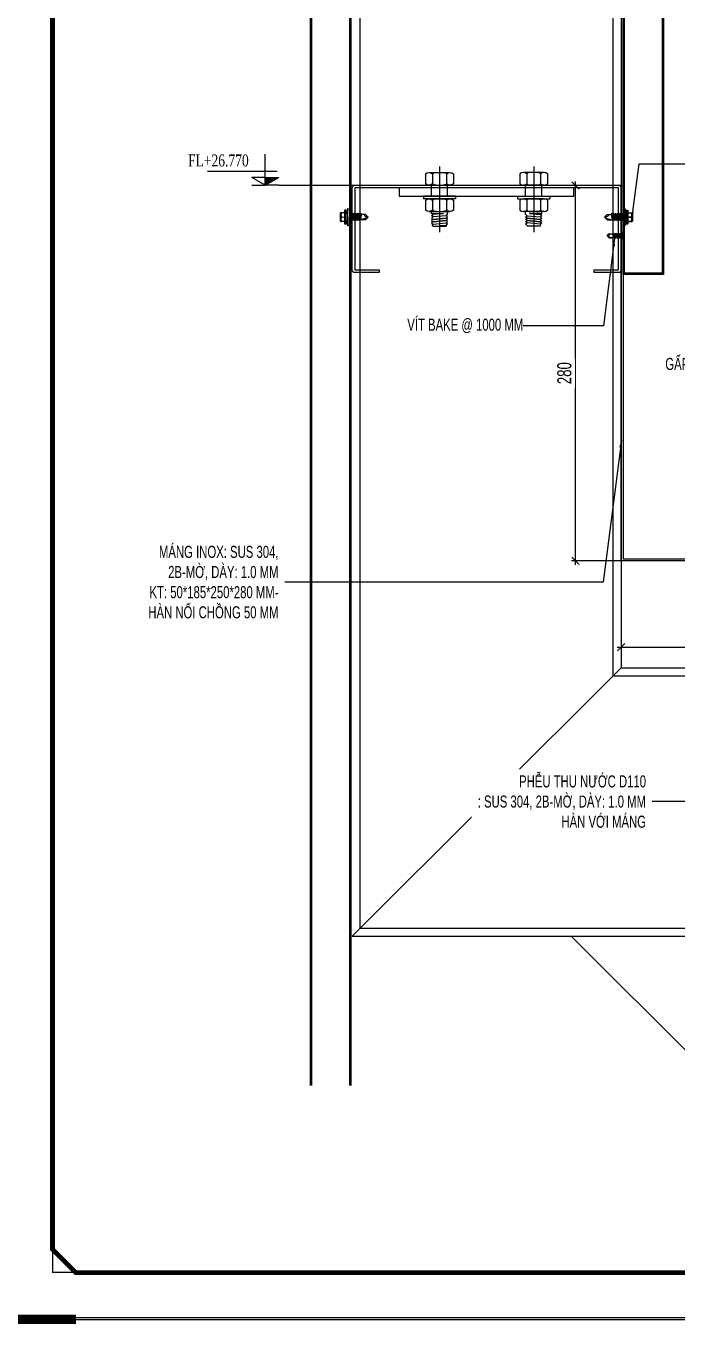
# Model space of a CAD drawing. Header units: inches. Extents: x 340055 to 349452, y -34649 to -30845.
# Drawn here: x 343500.6 to 343662.1, y -32779.5 to -32457.3 of the extents above; entities that cross this region are included whole.
import ezdxf

# ---------------------------------------------------------------- set-up
doc = ezdxf.new("R2010")
doc.units = ezdxf.units.IN
doc.header["$MEASUREMENT"] = 0
doc.linetypes.add('CENTER2', pattern=[28.575, 19.05, -3.175, 3.175, -3.175])
doc.linetypes.add('DASHED2', pattern=[9.525, 6.35, -3.175])
for name, color, linetype in [('2', 2, 'Continuous'), ('250', 250, 'Continuous'), ('251', 251, 'Continuous'), ('3', 3, 'Continuous'), ('5', 5, 'Continuous'), ('8', 8, 'Continuous'), ('NET IN', 3, 'Continuous'), ('STRUCTURE', 1, 'Continuous')]:
    doc.layers.add(name, color=color, linetype=linetype)
doc.layers.add('TL-TIILE BLOCK A2$0$TL-TITLE BLOCK 1', color=7, linetype='Continuous', lineweight=50)
doc.styles.add('ST1H', font='vnshxh.shx', dxfattribs={"width": 0.7})
doc.styles.add('vntimeh.shx', font='vntimeh.shx', dxfattribs={"width": 0.8, "bigfont": 'bigfont.shx'})
doc.dimstyles.new('3', dxfattribs={"dimtxt": 3.5, "dimasz": 1.8, "dimexe": 1, "dimexo": 0, "dimgap": 1, "dimtad": 1, "dimdec": 0, "dimlfac": 3, "dimzin": 0, "dimdsep": 46, "dimtxsty": 'ST1H', "dimblk": 'OBLIQUE', "dimcen": 1, "dimdle": 1, "dimclrd": 8, "dimclre": 8, "dimclrt": 3, "dimadec": 0, "dimazin": 0, "dimtfac": 1, "dimtdec": 0, "dimtix": 1, "dimtofl": 0, "dimtmove": 1, "dimatfit": 3, "dimfxl": 0, "dimtolj": 1, "dimtzin": 0, "dimlwd": -1, "dimlwe": -1, "dimarcsym": 0})

# ---------------------------------------------------------------- blocks, each defined once
blk = doc.blocks.new('*U79')
at = {"layer": '251'}
h = blk.add_hatch(color=256, dxfattribs=at)
h.paths.add_polyline_path([(-0.0533, -0.0404), (-0.0533, -0.0433, -0.192582), (-0.0476, -0.0289, -0.192582), (-0.0533, -0.0144)])
h.paths.add_polyline_path([(-0.0533, 0.0144, -0.192582), (-0.0476, 0.0289, -0.192582), (-0.0533, 0.0433)])
h = blk.add_hatch(color=256, dxfattribs=at)
h.paths.add_polyline_path([(0.0559, -0.0404), (0.0559, -0.0433, -0.192582), (0.0617, -0.0289, -0.192582), (0.0559, -0.0144)])
h.paths.add_polyline_path([(0.0559, 0.0144, -0.192582), (0.0617, 0.0289, -0.192582), (0.0559, 0.0433)])
at = {"layer": '5', "linetype": 'CENTER2', "ltscale": 0.2}
blk.add_line((-0.0773, 0), (0.1944, 0), dxfattribs=at)
at = {"layer": '8'}
for p, q in [((-0.0476, 0.0578), (-0.0058, 0.0578)), ((0.0444, -0.0664), (0.0444, 0.0664)), ((0.0444, 0.0664), (0.0559, 0.0664)), ((0.0559, -0.0664), (0.0559, 0.0664)), ((0.0617, 0.0578), (0.1034, 0.0578)), ((-0.0533, 0.0404), (-0.0533, -0.0404)), ((-0.0476, 0.0289), (-0.0058, 0.0289)), ((0, 0.0433), (0, -0.0433)), ((0.0444, 0.0333), (0, 0.0333)), ((0.0559, 0.0404), (0.0559, -0.0404)), ((0.0617, 0.0289), (0.1034, 0.0289)), ((0.1092, 0.0433), (0.1092, -0.0433)), ((0.1168, 0.0333), (0.1092, 0.0333)), ((0.1211, 0.0267), (0.1168, 0.0333)), ((0.1168, 0.0333), (0.1168, -0.0167)), ((0.1168, -0.0167), (0.1211, 0.0267)), ((0.1268, 0.0333), (0.1211, 0.0267)), ((0.1311, 0.0267), (0.1268, 0.0333)), ((0.1639, 0.03), (0.1611, 0.0267)), ((0.1691, 0.0267), (0.1639, 0.03)), ((0.1658, -0.0267), (0.1674, 0)), ((0.1691, 0), (0.1674, 0)), ((0.1674, 0), (0.1691, 0)), ((0.1691, 0.0267), (0.1691, -0.0267)), ((-0.0476, -0.0289), (-0.0058, -0.0289)), ((-0.0476, -0.0289), (-0.0058, -0.0289)), ((0.0444, -0.0333), (0, -0.0333)), ((0.0617, -0.0289), (0.1034, -0.0289)), ((0.0617, -0.0289), (0.1034, -0.0289)), ((0.1201, -0.0333), (0.1092, -0.0333)), ((0.1258, -0.0267), (0.1201, -0.0333)), ((0.1601, -0.0333), (0.1558, -0.0267)), ((0.1658, -0.0267), (0.1601, -0.0333)), ((0.1658, -0.0267), (0.1691, -0.0267)), ((-0.0476, -0.0578), (-0.0058, -0.0578)), ((0.0444, -0.0664), (0.0559, -0.0664)), ((0.0617, -0.0578), (0.1034, -0.0578))]:
    blk.add_line(p, q, dxfattribs=at)
for points in [[(0.1358, -0.0267), (0.1301, -0.0333), (0.1258, -0.0267), (0.1311, 0.0267), (0.1368, 0.0333), (0.1411, 0.0267)], [(0.1458, -0.0267), (0.1401, -0.0333), (0.1358, -0.0267), (0.1411, 0.0267), (0.1468, 0.0333), (0.1511, 0.0267)], [(0.1558, -0.0267), (0.1501, -0.0333), (0.1458, -0.0267), (0.1511, 0.0267), (0.1568, 0.0333), (0.1611, 0.0267)]]:
    blk.add_lwpolyline(points, close=True, dxfattribs=at)
for centre, start, end in [((-0.0324, 0.0433), 136.3972, 223.6028), ((-0.0209, 0.0433), 316.3972, 43.6028), ((0.0768, 0.0433), 136.3972, 223.6028), ((0.0883, 0.0433), 316.3972, 43.6028), ((-0.0324, 0.0144), 136.3972, 180), ((-0.0209, 0.0144), 0, 43.6028), ((0.0768, 0.0144), 136.3972, 180), ((0.0883, 0.0144), 0, 43.6028), ((-0.0324, -0.0144), 180, 223.6028), ((-0.0324, -0.0433), 136.3972, 223.6028), ((-0.0209, -0.0144), 316.3972, 0), ((-0.0209, -0.0433), 316.3972, 43.6028), ((0.0768, -0.0144), 180, 223.6028), ((0.0768, -0.0433), 136.3972, 223.6028), ((0.0883, -0.0144), 316.3972, 0), ((0.0883, -0.0433), 316.3972, 43.6028)]:
    blk.add_arc(centre, 0.0209, start, end, dxfattribs=at)
blk = doc.blocks.new('*U80')
at = {"layer": '251'}
h = blk.add_hatch(color=256, dxfattribs=at)
h.paths.add_polyline_path([(-0.0533, -0.0404), (-0.0533, -0.0433, -0.192582), (-0.0476, -0.0289, -0.192582), (-0.0533, -0.0144)])
h.paths.add_polyline_path([(-0.0533, 0.0144, -0.192582), (-0.0476, 0.0289, -0.192582), (-0.0533, 0.0433)])
h = blk.add_hatch(color=256, dxfattribs=at)
h.paths.add_polyline_path([(0.0559, -0.0404), (0.0559, -0.0433, -0.192582), (0.0617, -0.0289, -0.192582), (0.0559, -0.0144)])
h.paths.add_polyline_path([(0.0559, 0.0144, -0.192582), (0.0617, 0.0289, -0.192582), (0.0559, 0.0433)])
at = {"layer": '5', "linetype": 'CENTER2', "ltscale": 0.2}
blk.add_line((-0.0773, 0), (0.1944, 0), dxfattribs=at)
at = {"layer": '8'}
for p, q in [((-0.0476, 0.0578), (-0.0058, 0.0578)), ((0.0444, -0.0664), (0.0444, 0.0664)), ((0.0444, 0.0664), (0.0559, 0.0664)), ((0.0559, -0.0664), (0.0559, 0.0664)), ((0.0617, 0.0578), (0.1034, 0.0578)), ((-0.0533, 0.0404), (-0.0533, -0.0404)), ((-0.0476, 0.0289), (-0.0058, 0.0289)), ((0, 0.0433), (0, -0.0433)), ((0.0444, 0.0333), (0, 0.0333)), ((0.0559, 0.0404), (0.0559, -0.0404)), ((0.0617, 0.0289), (0.1034, 0.0289)), ((0.1092, 0.0433), (0.1092, -0.0433)), ((0.1168, 0.0333), (0.1092, 0.0333)), ((0.1211, 0.0267), (0.1168, 0.0333)), ((0.1168, 0.0333), (0.1168, -0.0167)), ((0.1168, -0.0167), (0.1211, 0.0267)), ((0.1268, 0.0333), (0.1211, 0.0267)), ((0.1311, 0.0267), (0.1268, 0.0333)), ((0.1639, 0.03), (0.1611, 0.0267)), ((0.1691, 0.0267), (0.1639, 0.03)), ((0.1658, -0.0267), (0.1674, 0)), ((0.1691, 0), (0.1674, 0)), ((0.1674, 0), (0.1691, 0)), ((0.1691, 0.0267), (0.1691, -0.0267)), ((-0.0476, -0.0289), (-0.0058, -0.0289)), ((-0.0476, -0.0289), (-0.0058, -0.0289)), ((0.0444, -0.0333), (0, -0.0333)), ((0.0617, -0.0289), (0.1034, -0.0289)), ((0.0617, -0.0289), (0.1034, -0.0289)), ((0.1201, -0.0333), (0.1092, -0.0333)), ((0.1258, -0.0267), (0.1201, -0.0333)), ((0.1601, -0.0333), (0.1558, -0.0267)), ((0.1658, -0.0267), (0.1601, -0.0333)), ((0.1658, -0.0267), (0.1691, -0.0267)), ((-0.0476, -0.0578), (-0.0058, -0.0578)), ((0.0444, -0.0664), (0.0559, -0.0664)), ((0.0617, -0.0578), (0.1034, -0.0578))]:
    blk.add_line(p, q, dxfattribs=at)
for points in [[(0.1358, -0.0267), (0.1301, -0.0333), (0.1258, -0.0267), (0.1311, 0.0267), (0.1368, 0.0333), (0.1411, 0.0267)], [(0.1458, -0.0267), (0.1401, -0.0333), (0.1358, -0.0267), (0.1411, 0.0267), (0.1468, 0.0333), (0.1511, 0.0267)], [(0.1558, -0.0267), (0.1501, -0.0333), (0.1458, -0.0267), (0.1511, 0.0267), (0.1568, 0.0333), (0.1611, 0.0267)]]:
    blk.add_lwpolyline(points, close=True, dxfattribs=at)
for centre, start, end in [((-0.0324, 0.0433), 136.3972, 223.6028), ((-0.0209, 0.0433), 316.3972, 43.6028), ((0.0768, 0.0433), 136.3972, 223.6028), ((0.0883, 0.0433), 316.3972, 43.6028), ((-0.0324, 0.0144), 136.3972, 180), ((-0.0209, 0.0144), 0, 43.6028), ((0.0768, 0.0144), 136.3972, 180), ((0.0883, 0.0144), 0, 43.6028), ((-0.0324, -0.0144), 180, 223.6028), ((-0.0324, -0.0433), 136.3972, 223.6028), ((-0.0209, -0.0144), 316.3972, 0), ((-0.0209, -0.0433), 316.3972, 43.6028), ((0.0768, -0.0144), 180, 223.6028), ((0.0768, -0.0433), 136.3972, 223.6028), ((0.0883, -0.0144), 316.3972, 0), ((0.0883, -0.0433), 316.3972, 43.6028)]:
    blk.add_arc(centre, 0.0209, start, end, dxfattribs=at)
blk = doc.blocks.new('_Oblique')
at = {"color": 0, "linetype": 'ByBlock', "lineweight": -2}
blk.add_line((-0.5, -0.5), (0.5, 0.5), dxfattribs=at)
blk = doc.blocks.new('*D526')
at = {"color": 8, "linetype": 'Continuous', "transparency": 16777216}
for p, q in [((343731.63, -32589.75), (343731.63, -32612.5)), ((343648.19, -32593.08), (343648.19, -32612.5)), ((343647.19, -32611.5), (343732.63, -32611.5))]:
    blk.add_line(p, q, dxfattribs=at)
at = {"layer": 'Defpoints', "color": 0, "transparency": 16777216}
for p in [(343731.63, -32589.75), (343648.19, -32593.08), (343731.63, -32611.5)]:
    blk.add_point(p, dxfattribs=at)
at = {"color": 8, "transparency": 16777216, "xscale": 1.8, "yscale": 1.8, "zscale": 1.8, "rotation": 180}
blk.add_blockref('_Oblique', (343648.19, -32611.5), dxfattribs=at)
at = {"color": 8, "transparency": 16777216, "xscale": 1.8, "yscale": 1.8, "zscale": 1.8}
blk.add_blockref('_Oblique', (343731.63, -32611.5), dxfattribs=at)
at = {"color": 3, "transparency": 16777216, "insert": (343689.91, -32608.75), "char_height": 3.5, "attachment_point": 5, "style": 'ST1H', "bg_fill": 3, "box_fill_scale": 1.25, "bg_fill_color": 256, "bg_fill_true_color": 13158600, "bg_fill_transparency": 0}
blk.add_mtext('\\A1;250', dxfattribs=at)
blk = doc.blocks.new('HFR-1')
at = {"layer": 'STRUCTURE', "color": 1, "linetype": 'Continuous'}
for p, q in [((-5.5, 0), (5.5, 0)), ((-5.2, 0.8), (-3.4, 1.5)), ((5.2, 0.8), (3.4, 1.5)), ((-2.4, -1.2), (-3, -1.6)), ((-3, -1.6), (-2.4, -1.9)), ((-2.4, -1.9), (-3, -2.3)), ((-3, -2.3), (-2.4, -2.6)), ((-2.4, -2.6), (-3, -3)), ((-3, -3), (-2.4, -3.3)), ((-2.4, -3.3), (-3, -3.7)), ((-3, -3.7), (-2.4, -4.1)), ((-2.4, -4.1), (-3, -4.4)), ((-3, -4.4), (-2.4, -4.8)), ((-2.4, -4.8), (-3, -5.1)), ((-3, -5.1), (-2.4, -5.5)), ((-2.4, -5.5), (-3, -5.8)), ((-3, -5.8), (-2.4, -6.2)), ((-2.4, -6.2), (-3, -6.6)), ((-3, -6.6), (-2.4, -6.9)), ((-2.4, -6.9), (-3, -7.3)), ((-3, -7.3), (-2.4, -7.6)), ((-2.4, -7.6), (-3, -8)), ((-3, -8), (-2.4, -8.3)), ((-2.4, -8.3), (-3, -8.7)), ((-3, -8.7), (-2.4, -9)), ((-2.4, -9), (-3, -9.4)), ((-3, -9.4), (-2.4, -9.7)), ((-2.4, -9.7), (-3, -10.1)), ((-3, -10.1), (-2.4, -10.5)), ((-2.4, -10.5), (-3, -10.8)), ((-3, -10.8), (-2.4, -11.2)), ((-2.4, -11.2), (-3, -11.5)), ((-3, -11.5), (-2.4, -11.9)), ((-2.9, -1.6), (2.9, -1.4)), ((-2.9, -2.3), (2.9, -2.1)), ((-2.9, -3), (2.9, -2.8)), ((-2.9, -3.7), (2.9, -3.6)), ((-2.9, -4.4), (2.9, -4.3)), ((-2.9, -5.1), (2.9, -5)), ((-2.9, -5.9), (2.9, -5.7)), ((-2.9, -6.6), (2.9, -6.4)), ((-2.9, -7.3), (2.9, -7.1)), ((-2.9, -8), (2.9, -7.8)), ((-2.9, -8.7), (2.9, -8.5)), ((-2.9, -9.4), (2.9, -9.2)), ((-2.9, -10.1), (1.5, -10)), ((-2.9, -10.8), (1.3, -10.7)), ((-2.9, -11.5), (0.9, -11.4)), ((-2.5, -17.4), (-2.5, -11.8)), ((2.4, -1.1), (-2.4, -1.2)), ((2.4, -1.8), (-2.4, -1.9)), ((-2.4, -1.9), (2.4, -1.8)), ((-2.4, -2.6), (2.4, -2.5)), ((2.4, -2.5), (-2.4, -2.6)), ((-2.4, -3.3), (2.4, -3.2)), ((2.4, -3.2), (-2.4, -3.3)), ((-2.4, -4.1), (2.4, -3.9)), ((2.4, -3.9), (-2.4, -4.1)), ((-2.4, -4.8), (2.4, -4.6)), ((2.4, -4.6), (-2.4, -4.8)), ((-2.4, -5.5), (2.4, -5.3)), ((2.4, -5.3), (-2.4, -5.5)), ((-2.4, -6.2), (2.4, -6)), ((2.4, -6), (-2.4, -6.2)), ((-2.4, -6.9), (2.4, -6.8)), ((2.4, -6.8), (-2.4, -6.9)), ((-2.4, -7.6), (2.4, -7.5)), ((2.4, -7.5), (-2.4, -7.6)), ((-2.4, -8.3), (2.4, -8.2)), ((2.4, -8.2), (-2.4, -8.3)), ((-2.4, -9), (2.4, -8.9)), ((2.4, -8.9), (-2.4, -9)), ((-2.4, -9.7), (2.4, -9.6)), ((2.4, -9.6), (-2.4, -9.7)), ((1.4, -10.3), (-2.4, -10.5)), ((-2.4, -10.5), (1.4, -10.3)), ((-2.4, -11.2), (1.1, -11.1)), ((1.1, -11.1), (-2.4, -11.2)), ((-2.4, -11.9), (0.4, -11.8)), ((1.6, -16.1), (2.3, -10.2)), ((2.2, -10), (2.9, -10)), ((2.2, -11), (2.4, -11)), ((2.4, -11), (2.2, -11)), ((2.2, -11.4), (2.9, -11.4)), ((2.2, -11.7), (2.4, -11.7)), ((2.4, -10.3), (2.3, -10.3)), ((2.3, -10.3), (2.4, -10.3)), ((2.3, -10.7), (2.9, -10.7)), ((2.9, -1.4), (2.4, -1.1)), ((2.4, -1.8), (2.9, -1.4)), ((2.9, -2.1), (2.4, -1.8)), ((2.4, -2.5), (2.9, -2.1)), ((2.9, -2.8), (2.4, -2.5)), ((2.4, -3.2), (2.9, -2.8)), ((2.9, -3.6), (2.4, -3.2)), ((2.4, -3.9), (2.9, -3.6)), ((2.9, -4.3), (2.4, -3.9)), ((2.4, -4.6), (2.9, -4.3)), ((2.9, -5), (2.4, -4.6)), ((2.4, -5.3), (2.9, -5)), ((2.9, -5.7), (2.4, -5.3)), ((2.4, -6), (2.9, -5.7)), ((2.9, -6.4), (2.4, -6)), ((2.4, -6.8), (2.9, -6.4)), ((2.9, -7.1), (2.4, -6.8)), ((2.4, -7.5), (2.9, -7.1)), ((2.9, -7.8), (2.4, -7.5)), ((2.4, -8.2), (2.9, -7.8)), ((2.9, -8.5), (2.4, -8.2)), ((2.4, -8.9), (2.9, -8.5)), ((2.9, -9.2), (2.4, -8.9)), ((2.4, -9.6), (2.9, -9.2)), ((2.9, -10), (2.4, -9.6)), ((2.4, -10.3), (2.9, -10)), ((2.9, -10.7), (2.4, -10.3)), ((2.4, -11), (2.9, -10.7)), ((2.9, -11.4), (2.4, -11)), ((2.4, -11.7), (2.9, -11.4)), ((2.5, -17.4), (2.5, -11.7)), ((-2.5, -17.4), (-2, -16.7)), ((-2.5, -17.4), (-0.2, -19.7)), ((-1, -16.7), (0.2, -19.7)), ((0.1, -19.4), (1.2, -17.3)), ((0.2, -19.7), (2.5, -17.4))]:
    blk.add_line(p, q, dxfattribs=at)
at = {"layer": 'STRUCTURE', "color": 1, "linetype": 'Continuous', "ltscale": 8}
for p in [(-3.4, 1.5), (3.4, 1.5)]:
    blk.add_line(p, (0, 1.5), dxfattribs=at)
at = {"layer": 'STRUCTURE', "color": 1, "linetype": 'DASHED2'}
for p in [(-1.9, 1.5), (1.9, 1.5)]:
    blk.add_line(p, (0, 0), dxfattribs=at)
at = {"layer": 'STRUCTURE', "color": 1, "linetype": 'Continuous', "ltscale": 8}
for centre, start, end in [((-4.7, 0.2), 130.41, 194.8062), ((4.7, 0.2), 345.1938, 49.59)]:
    blk.add_arc(centre, 0.801, start, end, dxfattribs=at)
at = {"layer": 'STRUCTURE', "color": 1, "linetype": 'Continuous'}
for centre, radius, start, end in [((-7.3, -9), 9.14, 58.065, 78.8402), ((5.1, -3.8), 3.83, 84.2039, 134.3621), ((-0.5, -10.1), 1.93, 296.6041, 355.3922), ((-0.6, -16), 2.2, 324.0048, 357.8268), ((1.9, -10.3), 0.444, 15.9762, 172.6971), ((-1.5, -17.1), 0.59, 34.2302, 144.5641), ((0, -19.4), 0.331, 231.6348, 305.4287)]:
    blk.add_arc(centre, radius, start, end, dxfattribs=at)
blk = doc.blocks.new('Short_Self_drilling')
at = {"layer": 'STRUCTURE', "color": 1, "linetype": 'Continuous'}
for p, q in [((6.4, 1.7), (-6.4, 1.7)), ((5.1, 3.8), (-5.1, 3.8)), ((-2.6, 2.9), (-5.1, 2.9)), ((-3.4, 3.8), (-3.4, 6.8)), ((3, 7.2), (-3, 7.2)), ((2.6, 2.9), (-2.6, 2.9)), ((-2.1, 2.8), (-2.1, 2.9)), ((6.3, 0), (0, 0)), ((2.2, 2.8), (2.2, 2.9)), ((2.2, -0.5), (2.2, 0)), ((5.1, 2.9), (2.6, 2.9)), ((3.4, 3.8), (3.4, 6.8)), ((3, -1.2), (-2.7, -0.2)), ((3, -2.7), (-2.7, -1.8)), ((3, -4.2), (-2.7, -3.3)), ((3, -5.8), (-2.7, -4.8)), ((3, -7.3), (-2.7, -6.3)), ((-1.9, -8), (-2.7, -7.9)), ((-2.1, -1.4), (-2.1, -0.9)), ((-2.1, -2.9), (-2.1, -2.4)), ((-2.1, -4.4), (-2.1, -3.9)), ((-2.1, -6), (-2.1, -5.4)), ((-2.1, -7.5), (-2.1, -7)), ((-2.1, -12.3), (-2.1, -8.5)), ((3, -8.8), (-1.1, -8.1)), ((2.1, -12.3), (2.1, -9.1)), ((2.2, -2), (2.2, -1.5)), ((2.2, -3.6), (2.2, -3)), ((2.2, -5.1), (2.2, -4.6)), ((2.2, -6.6), (2.2, -6.1)), ((2.2, -8.1), (2.2, -7.6))]:
    blk.add_line(p, q, dxfattribs=at)
blk.add_lwpolyline([(6.4, 1.3), (6.4, 1.7), (2.1, 2.8), (-2.1, 2.8), (-6.4, 1.7), (-6.4, 1.3)], close=True, dxfattribs=at)
for points in [[(-6.4, 1.3, -0.088869), (-6.3, 0), (0, 0)], [(-0.1, 3.8), (-0.3, 6.2, 0.338878), (-3.1, 6.2), (-3.3, 3.8)], [(3.3, 3.8), (3.1, 6.2, 0.338878), (0.3, 6.2), (0.1, 3.8)], [(-0.1, -14), (-1, -12.2, -0.148657), (-1.4, -11.2), (-2, -7.7, -0.815006), (-1.2, -7.8, 0.150833), (-0.8, -8.7)], [(2.1, -12.3), (0.2, -14.2, -0.333596), (-0.2, -14.2), (-2.1, -12.3)], [(2.1, -12.3), (1.7, -11.7, 0.52242), (0.9, -11.7), (-0.2, -14.2)]]:
    blk.add_lwpolyline(points, format="xyb", dxfattribs=at)
for points in [[(3, -1.2), (2.2, -1.5), (-2.1, -0.8), (-2.7, -0.2), (-2.4, 0)], [(3, -2.7), (2.2, -3), (-2.1, -2.4), (-2.7, -1.8), (-2.1, -1.4), (2.2, -2), (3, -2.7)], [(3, -4.2), (2.2, -4.6), (-2.1, -3.9), (-2.7, -3.3), (-2.1, -2.9), (2.2, -3.6), (3, -4.2)], [(3, -5.8), (2.2, -6.1), (-2.1, -5.4), (-2.7, -4.8), (-2.1, -4.4), (2.2, -5.1), (3, -5.8)], [(3, -7.3), (2.2, -7.6), (-2.1, -7), (-2.7, -6.3), (-2.1, -6), (2.2, -6.6), (3, -7.3)], [(-1.8, -8.5), (-2.1, -8.5), (-2.7, -7.9), (-2.1, -7.5), (-1.8, -7.5)], [(-1.3, -7.6), (2.2, -8.1), (3, -8.8)], [(-1.2, 0), (2.2, -0.5), (3, -1.2)], [(3, -8.8), (2.2, -9.1), (-0.8, -8.7)]]:
    blk.add_lwpolyline(points, dxfattribs=at)
for centre, radius, start, end in [((-5, 3.3), 0.455, 109.7949, 250.2674), ((-3, 6.8), 0.429, 90.0311, 180.0311), ((3, 6.8), 0.429, 0.0311, 90.0311), ((5.1, 3.3), 0.435, 279.7276, 80.3347), ((10, 0.2), 3.74, 162.2963, 182.6103)]:
    blk.add_arc(centre, radius, start, end, dxfattribs=at)
blk = doc.blocks.new('cos')
at = {"color": 8}
for p, q in [((0, 0), (0, 7.82)), ((-3, 3.49), (14.52, 3.49)), ((0, 1.99), (-3.39, 1.99)), ((0, 0), (-3.39, 1.99)), ((0, 1.99), (3.39, 1.99)), ((0, 0), (3.39, 1.99))]:
    blk.add_line(p, q, dxfattribs=at)
at = {"color": 4}
for p in [(-3.39, 0), (3.39, 0)]:
    blk.add_line(p, (0, 0), dxfattribs=at)
at = {"color": 8}
blk.add_solid([(0, 0), (-3.39, 1.99), (0, 1.99)], dxfattribs=at)
at = {"layer": '3', "color": 3, "style": 'vntimeh.shx', "width": 0.75}
blk.add_attdef('DSD', (1.32, 4.73), '', height=3, dxfattribs=at)
blk = doc.blocks.new('*D513')
at = {"color": 8, "linetype": 'Continuous', "transparency": 16777216}
for p, q in [((343636.89, -32591.08), (343636.89, -32495.87)), ((343648.19, -32496.87), (343635.89, -32496.87)), ((343648.19, -32590.08), (343635.89, -32590.08))]:
    blk.add_line(p, q, dxfattribs=at)
at = {"layer": 'Defpoints', "color": 0, "transparency": 16777216}
for p in [(343636.89, -32496.87), (343648.19, -32496.87), (343648.19, -32590.08)]:
    blk.add_point(p, dxfattribs=at)
at = {"color": 8, "transparency": 16777216, "xscale": 1.8, "yscale": 1.8, "zscale": 1.8}
for p, rotation in [((343636.89, -32496.87), 90), ((343636.89, -32590.08), 270)]:
    blk.add_blockref('_Oblique', p, dxfattribs=dict(at, rotation=rotation))
at = {"color": 3, "transparency": 16777216, "insert": (343634.14, -32543.48), "char_height": 3.5, "attachment_point": 5, "rotation": 90, "style": 'ST1H', "bg_fill": 3, "box_fill_scale": 1.25, "bg_fill_color": 256, "bg_fill_true_color": 13158600, "bg_fill_transparency": 0}
blk.add_mtext('\\A1;280', dxfattribs=at)
blk = doc.blocks.new('kt kien truc 1')
at = {"layer": 'Defpoints'}
for p in [(15, 15), (20, 10)]:
    blk.add_line(p, (15, 10), dxfattribs=at)
at = {"layer": 'Defpoints', "color": 8}
blk.add_lwpolyline([(0, 0), (594, 0), (594, 420), (0, 420)], close=True, dxfattribs=at)
at = {"layer": 'Defpoints', "color": 8, "const_width": 2}
blk.add_lwpolyline([(0, 20), (0, 0), (20, 0)], dxfattribs=at)
at = {"layer": 'TL-TIILE BLOCK A2$0$TL-TITLE BLOCK 1', "const_width": 1}
blk.add_lwpolyline([(20, 10), (579, 10), (584, 15), (584, 405), (579, 410), (20, 410), (15, 405), (15, 15)], close=True, dxfattribs=at)

msp = doc.modelspace()

# ---------------------------------------------------------------- linework, layer by layer
at = {"color": 8}
msp.add_line((343563.3016, -32496.8346), (343590.6967, -32496.8346), dxfattribs=at)
at = {"layer": '2'}
for p, q in [((343646.1853, -32368.7455), (343646.1853, -32618.5833)), ((343583.5186, -32681.2499), (343583.5186, -32419.5039)), ((343581.5182, -32683.2499), (343648.1853, -32616.5833)), ((343648.1853, -32616.5833), (343667.5244, -32616.5833)), ((343646.1853, -32618.5833), (343667.5244, -32618.5833)), ((343583.5182, -32681.2499), (343667.5244, -32681.2499)), ((343581.5186, -32683.2499), (343667.5244, -32683.2499)), ((343667.5244, -32714.9166), (343635.8577, -32683.2499))]:
    msp.add_line(p, q, dxfattribs=at)
msp.add_lwpolyline([(343648.1853, -32368.7455), (343648.1853, -32616.5833)], dxfattribs=at)
at = {"layer": '2', "ltscale": 50}
msp.add_lwpolyline([(343641.5186, -32517.8346), (343647.5186, -32517.8346), (343647.5186, -32497.5013), (343582.1853, -32497.5013), (343582.1853, -32517.8346), (343588.1853, -32517.8346), (343588.1853, -32518.5013), (343582.1853, -32518.5013, -0.41421356), (343581.5186, -32517.8346), (343581.5186, -32497.5013, -0.41421356), (343582.1853, -32496.8346), (343647.5186, -32496.8346, -0.41421356), (343648.1853, -32497.5013), (343648.1853, -32517.8346, -0.41421356), (343647.5186, -32518.5013), (343641.5186, -32518.5013), (343641.5186, -32517.8346)], format="xyb", dxfattribs=at)
at = {"layer": '3'}
for points in [[(343571.1914, -32720.3253), (343571.1914, -32368.7455)], [(343571.5247, -32720.3253), (343571.5247, -32368.7455)], [(343658.6793, -32368.7455), (343658.6793, -32519.0152), (343648.6853, -32519.0152), (343648.6853, -32368.7455)], [(343658.346, -32368.7455), (343658.346, -32518.6819), (343649.0186, -32518.6819), (343649.0186, -32368.7455)], [(343580.8577, -32419.5039), (343580.8577, -32720.3253)], [(343581.1911, -32419.5039), (343581.1911, -32720.3253)]]:
    msp.add_lwpolyline(points, dxfattribs=at)
at = {"layer": '5'}
msp.add_lwpolyline([(343593.1853, -32499.5013), (343636.5186, -32499.5013), (343636.5186, -32497.5013), (343593.1853, -32497.5013)], close=True, dxfattribs=at)

# ---------------------------------------------------------------- block references
at = {"color": 1, "zscale": 0.320000000024784}
for p, xscale, yscale, rotation in [((343580.8577, -32504.7441), 0.320000000024784, 0.320000000024784, 89.96887244519539), ((343648.6853, -32504.7533), -0.320000000024784, 0.3200000000251748, 270.0311275548046)]:
    msp.add_blockref('Short_Self_drilling', p, dxfattribs=dict(at, xscale=xscale, yscale=yscale, rotation=rotation))
at = {"color": 8, "extrusion": (0, 0, -1), "xscale": -0.1989464958197563, "yscale": 0.1989464958205645, "zscale": -0.1989464958197563, "rotation": 90.14618599017622}
msp.add_blockref('HFR-1', (-343648.6853, -32509.3837), dxfattribs=at)
at = {"layer": '250'}
ref = msp.add_blockref('cos', (343559.9521, -32496.8346), dxfattribs=dict(at, xscale=-0.98876953125, yscale=0.98876953125, zscale=0.98876953125))
ref.add_attrib('DSD', 'FL+26.770', (343540.7975, -32492.159), dxfattribs={"layer": '3', "color": 3, "height": 2.96631, "style": 'vntimeh.shx', "width": 0.75})
at = {"layer": '251', "color": 147, "yscale": 60, "zscale": 60}
for name, p, xscale, rotation in [('*U79', (343603.1853, -32496.8346), -60, 90.00000005336084), ('*U80', (343626.5186, -32496.8346), 60, 269.9999999466392)]:
    msp.add_blockref(name, p, dxfattribs=dict(at, xscale=xscale, rotation=rotation))

# ---------------------------------------------------------------- texts
at = {"layer": '3', "insert": (343623.9326, -32531.7456), "char_height": 3, "attachment_point": 6, "style": 'ST1H', "bg_fill": 2}
msp.add_mtext('\\A1;vÝt bake @ 1000 mm', dxfattribs=at)

# ---------------------------------------------------------------- leaders
at = {"color": 9}
for points in [[(343650.8297, -32505.2604), (343652.7074, -32491.4927), (343675.9397, -32491.4927)], [(343684.5758, -32614.6021), (343680.0271, -32649.8339), (343654.38, -32649.8339)]]:
    msp.add_leader(points, dimstyle='3', override={"dimgap": 1, "dimtad": 0}, dxfattribs=at)

# ---------------------------------------------------------------- next in the draw order: texts
at = {"layer": '3', "insert": (343654.38, -32649.8339), "char_height": 3, "attachment_point": 6, "style": 'ST1H', "bg_fill": 2}
msp.add_mtext('\\A1;phÔu thu n\xadíc d110\\P: sus 304, 2b-mê, dµy: 1.0 mm\\PHµn víi m¸ng', dxfattribs=at)

# ---------------------------------------------------------------- next in the draw order: dimensions: what is measured, and where the dimension line sits
at = {"color": 1}
dim = msp.add_linear_dim(base=(343731.6298, -32611.5017), p1=(343648.1853, -32593.0833), p2=(343731.6298, -32589.75), dimstyle='3', dxfattribs=at)
dim.commit()
dim.dimension.update_dxf_attribs({"geometry": '*D526', "text_midpoint": (343689.9076, -32608.7517)})

# ---------------------------------------------------------------- next in the draw order: linework, layer by layer
at = {"color": 152, "true_color": 0x2854d7}
msp.add_lwpolyline([(343648.6853, -32496.8722), (343648.6853, -32589.5833), (343731.2054, -32589.5833), (343741.1987, -32528.9081), (343758.1388, -32527.2447), (343758.1886, -32527.7422), (343741.6298, -32529.3675), (343731.6298, -32590.0833), (343648.1853, -32590.0833), (343648.1853, -32496.8722)], close=True, dxfattribs=at)

# ---------------------------------------------------------------- next in the draw order: texts
at = {"layer": '3', "insert": (343712.7562, -32541.5207), "char_height": 3, "attachment_point": 6, "style": 'ST1H', "bg_fill": 2}
msp.add_mtext('\\A1;gÊp b¹t lªn vµ b¾n lªn mÆt gèi ®ì', dxfattribs=at)

# ---------------------------------------------------------------- next in the draw order: dimensions: what is measured, and where the dimension line sits
at = {"color": 8}
dim = msp.add_linear_dim(base=(343636.8884, -32496.8722), p1=(343648.1853, -32590.0833), p2=(343648.1853, -32496.8722), angle=90, dimstyle='3', dxfattribs=at)
dim.commit()
dim.dimension.update_dxf_attribs({"geometry": '*D513', "text_midpoint": (343634.1384, -32543.4778)})

# ---------------------------------------------------------------- next in the draw order: leaders
at = {"color": 9}
for points in [[(343646.5988, -32510.06), (343643.799, -32531.7456), (343623.9326, -32531.7456)], [(343648.266, -32560.1263), (343643.7173, -32595.358), (343563.2381, -32595.358)]]:
    msp.add_leader(points, dimstyle='3', override={"dimgap": 1, "dimtad": 0}, dxfattribs=at)

# ---------------------------------------------------------------- next in the draw order: texts
at = {"layer": '3', "insert": (343563.2381, -32595.358), "char_height": 3, "attachment_point": 6, "style": 'ST1H', "bg_fill": 2}
msp.add_mtext('\\A1;m¸ng inox: sus 304,\\P 2b-mê, dµy: 1.0 mm\\Pkt: 50*185*250*280 mm-\\Phµn nèi chång 50 mm', dxfattribs=at)

# ---------------------------------------------------------------- next in the draw order: linework, layer by layer
at = {"layer": 'NET IN'}
msp.add_lwpolyline([(343489.7906, -32291.3349), (344178.5705, -32291.3349), (344178.5705, -32777.9354), (343489.7906, -32777.9354)], close=True, dxfattribs=at)

# ---------------------------------------------------------------- next in the draw order: block references
at = {"layer": '3', "xscale": 1.159562065285868, "yscale": 1.159562065285868, "zscale": 1.159562065285868}
msp.add_blockref('kt kien truc 1', (343489.7906, -32778.3509), dxfattribs=at)

doc.saveas('drawing.dxf')
